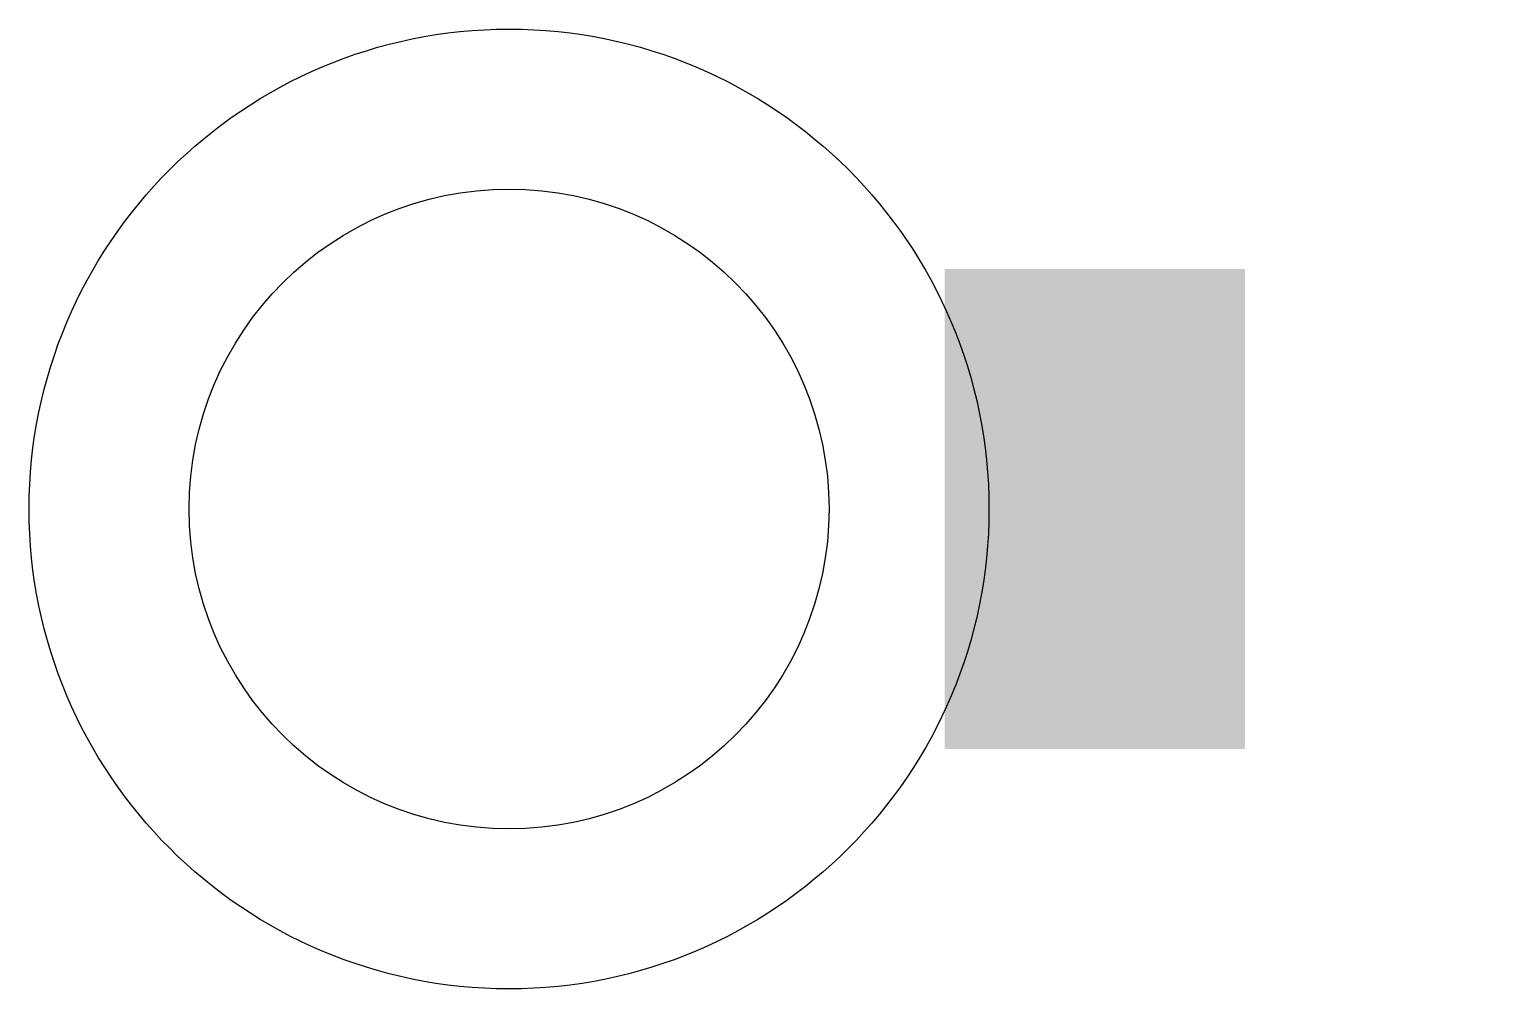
# Model space of a CAD drawing. Header units: millimetres. Extents: x 43461.583 to 43461.811, y -1740.174 to -1740.024.
import ezdxf

# ---------------------------------------------------------------- set-up
doc = ezdxf.new("R2010")
doc.units = ezdxf.units.MM
doc.layers.add('015', color=7, linetype='Continuous')
doc.layers.add('018', color=4, linetype='Continuous')

msp = doc.modelspace()

# ---------------------------------------------------------------- linework, layer by layer
at = {"layer": '015', "const_width": 0.075}
msp.add_lwpolyline([(43461.72646, -1740.09906), (43461.77339, -1740.09906)], dxfattribs=at)
at = {"layer": '015'}
msp.add_circle((43461.65839, -1740.09906), 0.05, dxfattribs=at)
at = {"layer": '018'}
msp.add_circle((43461.65839, -1740.09906), 0.075, dxfattribs=at)

doc.saveas('drawing.dxf')
